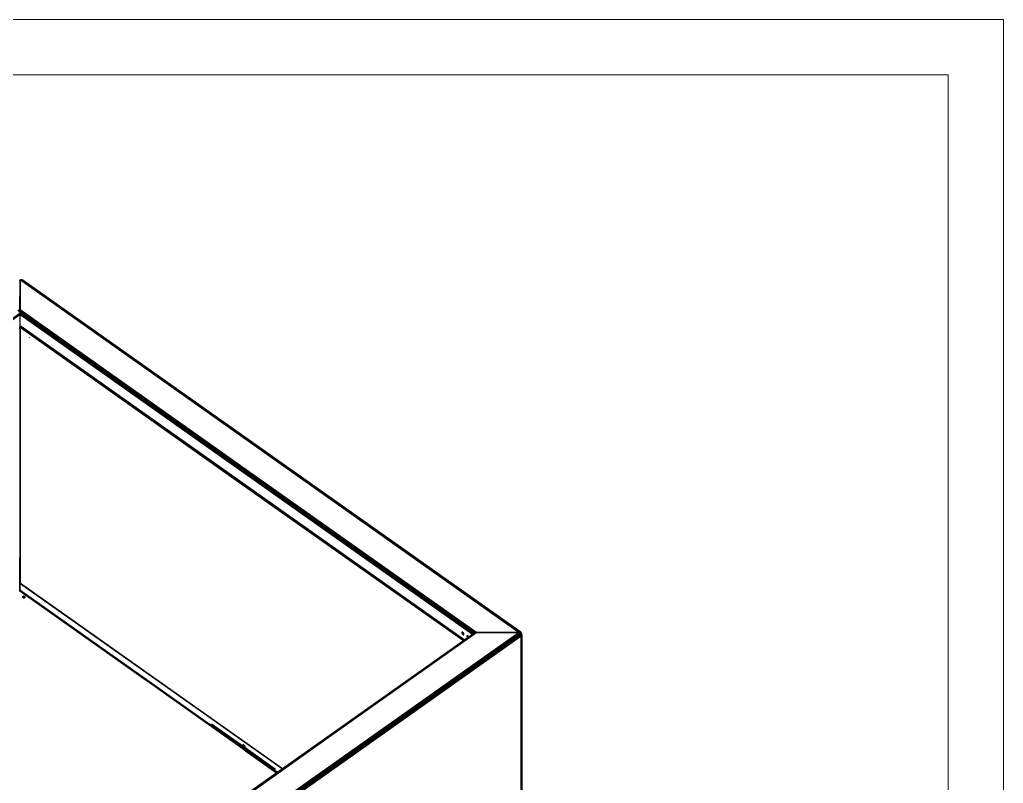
# Model space of a CAD drawing. Header units: inches. Extents: x 12 to 4610, y 7 to 3258.
# Drawn here: x 3228 to 4610, y 2185 to 3258 of the extents above; entities that cross this region are included whole.
import ezdxf

# ---------------------------------------------------------------- set-up
doc = ezdxf.new("R2010")
doc.units = ezdxf.units.IN
doc.header["$MEASUREMENT"] = 0
doc.layers.add('tabelka', color=155, linetype='Continuous')

msp = doc.modelspace()

# ---------------------------------------------------------------- linework, layer by layer
for p, q in [((3227.4, 2892.4), (3227.8, 2891.9)), ((3227.8, 2891.9), (3228, 2891.4)), ((3228, 2891.4), (3228, 2869.3)), ((3228.3, 2891.9), (3228.2, 2891.4)), ((3228.2, 2891.4), (3228.2, 2868.8)), ((3228.7, 2892.4), (3228.3, 2891.9)), ((3229, 2892.5), (3228.7, 2892.4)), ((3228.7, 2892.4), (3579.1, 2644.6)), ((3229.4, 2892.6), (3229, 2892.5)), ((3229, 2892.5), (3579.1, 2644.6)), ((3229.8, 2892.7), (3229.4, 2892.6)), ((3930, 2397.2), (3229.4, 2892.6)), ((3229.4, 2892.6), (3579.1, 2644.6)), ((3930.6, 2397.4), (3229.8, 2892.7)), ((3229.8, 2892.7), (3930, 2397.2)), ((3230.2, 2892.6), (3229.8, 2892.7)), ((3930.6, 2397.4), (3230.2, 2892.6)), ((3230.9, 2892.4), (3230.2, 2892.6)), ((3931.1, 2397.5), (3230.9, 2892.4)), ((3230.9, 2892.4), (3930.6, 2397.4)), ((3231.7, 2892.2), (3230.9, 2892.4)), ((3931.5, 2397.4), (3231.7, 2892.2)), ((3231.7, 2892.2), (3931.1, 2397.5)), ((3232.3, 2891.8), (3231.7, 2892.2)), ((3931.9, 2397.3), (3232.3, 2891.8)), ((3232.3, 2891.8), (3931.5, 2397.4)), ((3233, 2891.4), (3232.3, 2891.8)), ((3233, 2891.4), (3931.9, 2397.3)), ((3228.1, 2868.9), (3228, 2869.3)), ((3228, 2867.2), (3228, 2869.3)), ((3228, 2867.2), (3228.1, 2867.1)), ((3228, 2850.9), (3228, 2867.2)), ((3228.2, 2868.8), (3228.1, 2868.9)), ((3228.1, 2868.9), (3228.1, 2867.1)), ((3228.1, 2867.1), (3228.2, 2867.1)), ((3228.1, 2867.1), (3228.1, 2850.7)), ((3228.2, 2868.8), (3228.2, 2867.1)), ((3228.2, 2867.1), (3228.2, 2850.8)), ((3228, 2850.9), (3225.1, 2848.8)), ((3226.2, 2848.5), (3865.5, 2395.5)), ((3866.2, 2396), (3226.2, 2848.5)), ((3867.1, 2396.3), (3226.2, 2848.5)), ((3227.1, 2849.8), (3228, 2850.6)), ((3227.1, 2849.8), (3867.1, 2396.3)), ((3868, 2396.6), (3227.1, 2849.8)), ((3227.1, 2849.8), (3549.1, 2623.8)), ((3869.1, 2396.7), (3227.1, 2849.8)), ((3228, 2850.6), (3228, 2850.9)), ((3228, 2850.6), (3228.1, 2850.7)), ((3228.1, 2850.7), (3228.2, 2850.8)), ((3228.2, 2850.8), (3549.1, 2623.8)), ((2590.7, 2396), (3227.8, 2845.2)), ((3227.8, 2845.2), (2591.5, 2395)), ((3227.8, 2845.2), (2945.2, 2644)), ((2945.2, 2644), (3228, 2843.9)), ((3509.4, 2645.1), (3227.5, 2845.8)), ((3227.5, 2845.8), (3242.5, 2835.1)), ((3227.5, 2845.8), (3227.8, 2845.2)), ((3242.6, 2835.2), (3227.5, 2845.8)), ((3227.8, 2845.2), (3227.9, 2844.1)), ((3227.9, 2844.1), (3509.4, 2645.1)), ((3227.9, 2844.1), (3228, 2843.9)), ((3228, 2843.9), (3228, 2833.3)), ((3242.5, 2835.1), (3242.6, 2835.2)), ((3242.5, 2835.1), (3242.6, 2835.1)), ((3242.7, 2835.1), (3242.6, 2835.2)), ((3242.6, 2835.1), (3242.7, 2835.1)), ((3242.6, 2835.1), (3243.1, 2834.8)), ((3243.1, 2834.8), (3242.7, 2835.1)), ((3243.1, 2834.8), (3243.1, 2834.8)), ((3243.2, 2834.7), (3243.1, 2834.8)), ((3243.1, 2834.8), (3243.1, 2834.7)), ((3243.1, 2834.7), (3243.2, 2834.7)), ((3243.1, 2834.7), (3864.3, 2394.8)), ((3864.8, 2395.1), (3243.1, 2834.7)), ((3865.5, 2395.5), (3243.2, 2834.7)), ((3227.2, 2826.5), (3227.8, 2826.6)), ((3227.5, 2826), (3227.8, 2826.1)), ((3227.8, 2826.6), (3228.3, 2826.5)), ((3227.8, 2826.1), (3228.1, 2826)), ((3227.8, 2824.7), (3227.8, 2826.1)), ((3227.8, 2824.7), (3228, 2824.8)), ((3227.8, 2824.6), (3228, 2824.7)), ((3227.8, 2824.7), (3227.8, 2824.6)), ((3227.8, 2824.6), (3227.8, 2823.9)), ((3228, 2824.1), (3227.8, 2823.9)), ((3227.8, 2823.9), (3228, 2824)), ((3227.8, 2823.9), (3227.8, 2823.9)), ((3227.8, 2823.9), (3227.8, 2502.2)), ((3228, 2833.3), (3228.1, 2833.4)), ((3228, 2824.8), (3228.1, 2824.9)), ((3228, 2824.7), (3228.1, 2824.8)), ((3228, 2824.8), (3228, 2824.7)), ((3228, 2824.7), (3228, 2824.1)), ((3228.1, 2824.1), (3228, 2824.1)), ((3228, 2824), (3228.1, 2824.1)), ((3228, 2824.1), (3228, 2824)), ((3228, 2824), (3228, 2501)), ((3228.3, 2832.5), (3228.1, 2832.7)), ((3228.1, 2826), (3228.3, 2825.9)), ((3228.1, 2824.9), (3228.1, 2826)), ((3228.1, 2824.9), (3228.2, 2825)), ((3228.1, 2824.9), (3228.1, 2824.8)), ((3228.1, 2824.9), (3228.1, 2824.9)), ((3228.1, 2824.8), (3228.1, 2824.9)), ((3228.1, 2824.8), (3228.1, 2824.1)), ((3228.1, 2824.8), (3228.1, 2824.8)), ((3228.1, 2824.8), (3228.2, 2824.8)), ((3228.1, 2824.1), (3228.1, 2824.8)), ((3228.2, 2824.2), (3228.1, 2824.1)), ((3228.1, 2824.1), (3228.2, 2824.2)), ((3228.1, 2824.1), (3228.1, 2824.1)), ((3228.1, 2824.1), (3228.1, 2824.1)), ((3228.1, 2824.1), (3228.1, 2824.1)), ((3228.1, 2824.1), (3228.1, 2492.9)), ((3228.1, 2492.9), (3228.1, 2824.1)), ((3228.1, 2824.1), (3228.1, 2824.1)), ((3228.2, 2825), (3228.3, 2825.1)), ((3228.2, 2824.8), (3228.2, 2825)), ((3228.2, 2824.8), (3228.3, 2824.9)), ((3228.2, 2824.2), (3228.2, 2824.8)), ((3228.3, 2824.3), (3228.2, 2824.2)), ((3228.2, 2824.2), (3228.3, 2824.3)), ((3228.2, 2502.5), (3228.2, 2824.2)), ((3228.2, 2824.2), (3228.2, 2824.2)), ((3228.3, 2826.5), (3228.3, 2832.5)), ((3228.3, 2826.5), (3228.4, 2826.5)), ((3228.3, 2825.9), (3228.4, 2825.9)), ((3228.3, 2825.1), (3228.3, 2825.9)), ((3228.3, 2824.9), (3228.3, 2825.1)), ((3228.3, 2824.7), (3228.3, 2824.9)), ((3228.3, 2824.7), (3228.4, 2824.7)), ((3228.4, 2824.6), (3228.3, 2824.7)), ((3228.3, 2824.3), (3228.3, 2824.7)), ((3228.3, 2503.3), (3228.3, 2824.3)), ((3228.3, 2824.3), (3228.3, 2824.3)), ((3228.4, 2824.3), (3228.3, 2824.3)), ((3228.3, 2824.3), (3228.4, 2824.3)), ((3228.4, 2824.3), (3228.3, 2503.3)), ((3228.4, 2826.5), (3228.6, 2826.5)), ((3228.6, 2826.5), (3228.4, 2826.2)), ((3228.4, 2826.2), (3228.4, 2825.9)), ((3228.4, 2826.2), (3851.4, 2385.7)), ((3228.4, 2826.2), (3543.2, 2603.2)), ((3228.4, 2826.2), (3508.3, 2628)), ((3228.4, 2825.9), (3508.3, 2628)), ((3228.4, 2825.9), (3228.4, 2824.7)), ((3228.4, 2824.6), (3228.4, 2824.7)), ((3228.4, 2824.3), (3228.4, 2824.6)), ((3228.4, 2503.5), (3228.4, 2824.3)), ((3228.4, 2824.3), (3228.4, 2824.3)), ((3228.8, 2826.8), (3228.6, 2826.5)), ((3228.6, 2826.5), (3851.7, 2385.9)), ((3228.6, 2826.5), (3228.6, 2826.5)), ((3229.1, 2827), (3228.8, 2826.8)), ((3852.1, 2386.1), (3228.8, 2826.8)), ((3229.3, 2827.1), (3229.1, 2827)), ((3229.1, 2827), (3852.3, 2386.3)), ((3229.5, 2827), (3229.3, 2827.1)), ((3852.5, 2386.4), (3229.5, 2827)), ((3232.9, 2820.7), (3232.8, 2820.8)), ((3233, 2820.6), (3233, 2820.6)), ((3241.2, 2811.2), (3241.1, 2811.3)), ((3509.4, 2645.1), (3863.8, 2394.5)), ((3864.3, 2394.8), (3509.4, 2645.1)), ((3579.1, 2644.6), (3929.5, 2396.9)), ((3508.3, 2628), (3543.2, 2603.2)), ((3549.1, 2623.8), (3870.1, 2396.9)), ((3549.1, 2623.8), (3869.1, 2396.7)), ((3543.2, 2603.2), (3851.4, 2385.7)), ((3543.2, 2603.2), (3578.2, 2578.5)), ((3851.4, 2385.7), (3578.2, 2578.5)), ((3578.2, 2578.5), (3613.2, 2553.8)), ((3613.2, 2553.8), (3851.4, 2385.7)), ((3613.2, 2553.8), (3851.2, 2385.5)), ((3228.2, 2502.5), (3228.3, 2503.3)), ((3228.3, 2502.5), (3228.2, 2502.5)), ((3228.3, 2502.5), (3228.2, 2502.4)), ((3228.2, 2502.5), (3228.2, 2502.4)), ((3228.2, 2502.4), (3228.2, 2501)), ((3228.3, 2503.3), (3228.4, 2503.5)), ((3228.3, 2502.5), (3228.3, 2503.3)), ((3228.4, 2502.5), (3228.3, 2502.5)), ((3228.3, 2501.1), (3228.3, 2502.5)), ((3227.8, 2502.2), (3228, 2501)), ((3227.8, 2501), (3227.8, 2502.2)), ((3228, 2501), (3227.8, 2501)), ((3227.8, 2493.1), (3227.8, 2501)), ((3228, 2493), (3227.8, 2493.1)), ((3227.8, 2491.9), (3227.8, 2493.1)), ((3227.8, 2491.9), (3228, 2492)), ((3227.8, 2491.5), (3227.8, 2491.9)), ((3228, 2491.6), (3227.8, 2491.5)), ((3227.8, 2489.5), (3227.8, 2491.5)), ((3227.8, 2489.5), (3228, 2489.6)), ((3227.8, 2480.6), (3227.8, 2489.5)), ((3228, 2501), (3228, 2493)), ((3228, 2493), (3228, 2492)), ((3228.1, 2492.9), (3228, 2493)), ((3228, 2492), (3228.1, 2492.1)), ((3228, 2492), (3228, 2491.6)), ((3228.1, 2491.7), (3228, 2491.6)), ((3228, 2489.6), (3228.1, 2489.7)), ((3228, 2489.6), (3228, 2481.8)), ((3228.1, 2492.9), (3228.1, 2492.9)), ((3228.2, 2492.9), (3228.1, 2492.9)), ((3228.1, 2492.1), (3228.1, 2492.9)), ((3228.1, 2492.1), (3228.1, 2491.7)), ((3228.1, 2492.1), (3228.1, 2492.1)), ((3228.1, 2492.1), (3228.2, 2492.1)), ((3228.1, 2491.6), (3228.1, 2491.7)), ((3228.2, 2491.6), (3228.1, 2491.6)), ((3228.1, 2489.7), (3228.1, 2491.6)), ((3228.1, 2489.7), (3228.1, 2481.5)), ((3228.1, 2489.7), (3228.1, 2489.7)), ((3228.1, 2489.7), (3228.2, 2489.7)), ((3228.3, 2501.1), (3228.2, 2501)), ((3228.2, 2501), (3228.2, 2495.5)), ((3228.2, 2495.5), (3228.2, 2494.1)), ((3228.3, 2495.5), (3228.2, 2495.5)), ((3228.2, 2494.1), (3228.3, 2494.1)), ((3228.2, 2494.1), (3228.2, 2492.9)), ((3228.2, 2492.9), (3228.2, 2492.1)), ((3228.3, 2492.8), (3228.2, 2492.9)), ((3228.2, 2492.1), (3228.3, 2492.2)), ((3228.2, 2492.1), (3228.2, 2491.6)), ((3228.3, 2491.5), (3228.2, 2491.6)), ((3228.2, 2489.7), (3228.3, 2489.8)), ((3228.3, 2489.7), (3228.2, 2489.6)), ((3228.2, 2489.7), (3228.2, 2489.6)), ((3228.2, 2489.6), (3228.2, 2489.6)), ((3228.2, 2489.6), (3228.2, 2489.6)), ((3228.2, 2489.6), (3228.2, 2483.9)), ((3228.2, 2489.6), (3228.3, 2489.5)), ((3228.2, 2489.6), (3228.2, 2489.6)), ((3228.2, 2489.6), (3228.2, 2481.4)), ((3228.4, 2501.1), (3228.3, 2501.1)), ((3228.3, 2495.5), (3228.3, 2501.1)), ((3228.4, 2495.5), (3228.3, 2495.5)), ((3228.3, 2494.1), (3228.3, 2495.5)), ((3228.3, 2494.1), (3228.4, 2494.1)), ((3228.3, 2492.8), (3228.3, 2494.1)), ((3228.3, 2492.2), (3228.3, 2492.8)), ((3228.4, 2492.7), (3228.3, 2492.8)), ((3228.3, 2492.2), (3228.4, 2492.3)), ((3228.3, 2491.5), (3228.3, 2492.2)), ((3228.4, 2491.5), (3228.3, 2491.5)), ((3228.3, 2491.5), (3228.3, 2489.8)), ((3228.3, 2489.8), (3228.4, 2489.9)), ((3228.3, 2489.7), (3228.3, 2489.8)), ((3228.4, 2489.8), (3228.3, 2489.7)), ((3228.3, 2489.5), (3228.3, 2489.7)), ((3228.3, 2489.5), (3228.4, 2489.5)), ((3228.3, 2483.9), (3228.3, 2489.5)), ((3228.1, 2480.8), (3227.8, 2480.6)), ((3227.8, 2480.2), (3227.8, 2480.6)), ((3228.1, 2480.4), (3227.8, 2480.2)), ((3227.8, 2479.8), (3227.8, 2480.2)), ((3227.9, 2479.8), (3227.8, 2479.8)), ((3227.9, 2479.8), (3227.8, 2479.7)), ((3227.8, 2479.6), (3227.9, 2479.8)), ((3227.9, 2479.8), (3227.8, 2479.8)), ((3227.8, 2479.8), (3227.9, 2479.8)), ((3227.8, 2479.8), (3227.8, 2479.8)), ((3227.8, 2479.7), (3227.8, 2479.8)), ((3227.8, 2479.6), (3227.8, 2479.7)), ((3228.1, 2479.6), (3227.8, 2479.5)), ((3227.8, 2479.5), (3227.8, 2479.6)), ((3228.1, 2479.4), (3227.8, 2479.5)), ((3227.8, 2478.6), (3227.8, 2479.5)), ((3228.1, 2478.7), (3227.8, 2478.6)), ((3227.8, 2478.4), (3227.8, 2478.6)), ((3227.8, 2478.4), (3228, 2478.3)), ((3227.8, 2478.2), (3227.8, 2478.4)), ((3227.8, 2478.2), (3228, 2478.3)), ((3227.8, 2477.8), (3227.8, 2478.2)), ((3228.1, 2478.1), (3227.8, 2477.8)), ((3227.8, 2477.5), (3227.8, 2477.8)), ((3227.8, 2477.5), (3228.1, 2477.7)), ((3227.8, 2477), (3227.8, 2477.5)), ((3228.1, 2477.2), (3227.8, 2477)), ((3227.8, 2476.6), (3227.8, 2477)), ((3227.9, 2476.6), (3227.8, 2476.6)), ((3227.8, 2476.1), (3227.8, 2476.6)), ((3227.8, 2476.1), (3228.1, 2476.3)), ((3227.8, 2475.6), (3227.8, 2476.1)), ((3227.8, 2475.6), (3228.1, 2475.8)), ((3227.8, 2475.2), (3227.8, 2475.6)), ((3227.8, 2475.1), (3228.1, 2475.4)), ((3227.8, 2475.2), (3228.1, 2475.4)), ((3227.8, 2475.1), (3227.8, 2475.2)), ((3227.8, 2474.7), (3227.8, 2475.1)), ((3228.1, 2474.9), (3227.8, 2474.7)), ((3227.8, 2457.1), (3227.8, 2474.7)), ((3227.9, 2479.8), (3228.1, 2480.4)), ((3228.1, 2480), (3227.9, 2479.8)), ((3227.9, 2479.8), (3228.1, 2480)), ((3227.9, 2479.8), (3227.9, 2479.8)), ((3227.9, 2479.8), (3227.9, 2479.8)), ((3227.9, 2479.8), (3227.9, 2479.8)), ((3227.9, 2479.8), (3227.9, 2479.8)), ((3228.1, 2479.7), (3227.9, 2479.8)), ((3228.1, 2476.8), (3227.9, 2476.6)), ((3227.9, 2476.6), (3228.1, 2476.6)), ((3228, 2481.8), (3228.1, 2481.5)), ((3228, 2478.3), (3228.1, 2478.4)), ((3228, 2478.3), (3228.1, 2478.2)), ((3228.1, 2480.8), (3228.1, 2481.5)), ((3228.1, 2481.5), (3228.2, 2481.4)), ((3228.1, 2480.4), (3228.1, 2480.8)), ((3228.1, 2480.8), (3228.1, 2480.8)), ((3228.2, 2480.8), (3228.1, 2480.8)), ((3228.1, 2480.3), (3228.1, 2480.4)), ((3228.2, 2480.3), (3228.1, 2480.3)), ((3228.1, 2480), (3228.1, 2480.3)), ((3228.1, 2480), (3228.1, 2480)), ((3228.2, 2480), (3228.1, 2480)), ((3228.1, 2479.7), (3228.1, 2480)), ((3228.2, 2479.7), (3228.1, 2479.7)), ((3228.1, 2479.6), (3228.1, 2479.7)), ((3228.2, 2479.6), (3228.1, 2479.6)), ((3228.1, 2479.4), (3228.1, 2479.6)), ((3228.2, 2479.3), (3228.1, 2479.4)), ((3228.1, 2478.7), (3228.1, 2479.4)), ((3228.2, 2478.7), (3228.1, 2478.7)), ((3228.1, 2478.4), (3228.1, 2478.7)), ((3228.1, 2478.4), (3228.2, 2478.4)), ((3228.1, 2478.2), (3228.1, 2478.4)), ((3228.1, 2478.2), (3228.2, 2478.1)), ((3228.1, 2478.1), (3228.1, 2478.2)), ((3228.2, 2478.1), (3228.1, 2478.1)), ((3228.1, 2477.7), (3228.1, 2478.1)), ((3228.1, 2477.7), (3228.3, 2477.8)), ((3228.1, 2477.2), (3228.1, 2477.7)), ((3228.4, 2477.4), (3228.1, 2477.2)), ((3228.1, 2476.8), (3228.1, 2477.2)), ((3228.4, 2477), (3228.1, 2476.8)), ((3228.1, 2476.6), (3228.1, 2476.8)), ((3228.1, 2476.6), (3228.4, 2476.5)), ((3228.1, 2476.3), (3228.1, 2476.6)), ((3228.4, 2476.5), (3228.1, 2475.9)), ((3228.1, 2476.3), (3228.4, 2476.5)), ((3228.1, 2475.9), (3228.1, 2476.3)), ((3228.1, 2475.9), (3228.1, 2475.8)), ((3228.1, 2475.8), (3228.2, 2475.9)), ((3228.1, 2475.8), (3228.1, 2475.9)), ((3228.1, 2475.8), (3228.1, 2475.8)), ((3228.1, 2475.4), (3228.1, 2475.8)), ((3228.2, 2475.4), (3228.1, 2475.2)), ((3228.1, 2475.4), (3228.2, 2475.4)), ((3228.1, 2475.2), (3228.1, 2475.4)), ((3228.1, 2475.1), (3228.2, 2475.3)), ((3228.1, 2475.2), (3228.1, 2475.1)), ((3228.1, 2475), (3228.1, 2475.1)), ((3228.1, 2475.1), (3228.1, 2475.1)), ((3228.1, 2475), (3228.1, 2474.9)), ((3228.3, 2474.8), (3228.1, 2474.9)), ((3228.1, 2465.8), (3228.1, 2474.9)), ((3228.1, 2474.9), (3228.1, 2474.9)), ((3228.2, 2483.9), (3228.3, 2483.9)), ((3228.2, 2483.9), (3228.2, 2481.4)), ((3228.2, 2481.4), (3228.2, 2481.4)), ((3228.2, 2481.4), (3228.3, 2481.2)), ((3228.2, 2481.4), (3228.2, 2480.8)), ((3228.2, 2481.4), (3228.2, 2480.8)), ((3228.4, 2481), (3228.2, 2480.8)), ((3228.2, 2480.8), (3228.2, 2480.3)), ((3228.2, 2480.8), (3228.2, 2480.8)), ((3228.2, 2480.8), (3228.2, 2480.3)), ((3228.4, 2480.2), (3228.2, 2480.3)), ((3228.2, 2480.3), (3228.2, 2480.3)), ((3228.2, 2480.3), (3228.2, 2480)), ((3228.2, 2480.3), (3228.2, 2480)), ((3228.4, 2480.2), (3228.2, 2480)), ((3228.2, 2480), (3228.2, 2479.7)), ((3228.2, 2480), (3228.2, 2479.7)), ((3228.2, 2480), (3228.2, 2480)), ((3228.3, 2479.7), (3228.2, 2479.7)), ((3228.2, 2479.7), (3228.2, 2479.6)), ((3228.2, 2479.7), (3228.2, 2479.6)), ((3228.2, 2479.7), (3228.2, 2479.7)), ((3228.2, 2479.6), (3228.2, 2479.3)), ((3228.4, 2479.2), (3228.2, 2479.3)), ((3228.2, 2479.3), (3228.2, 2478.7)), ((3228.4, 2478.7), (3228.2, 2478.7)), ((3228.2, 2478.7), (3228.2, 2478.4)), ((3228.2, 2478.4), (3228.4, 2478.6)), ((3228.2, 2478.3), (3228.4, 2478.5)), ((3228.2, 2478.4), (3228.2, 2478.3)), ((3228.3, 2478.2), (3228.2, 2478.3)), ((3228.2, 2478.1), (3228.2, 2478.3)), ((3228.3, 2478.2), (3228.2, 2478.1)), ((3228.2, 2478), (3228.2, 2478.1)), ((3228.2, 2478.1), (3228.2, 2478.1)), ((3228.2, 2478.1), (3228.2, 2478)), ((3228.3, 2477.9), (3228.2, 2478)), ((3228.2, 2478), (3228.3, 2478)), ((3228.4, 2476.5), (3228.2, 2475.9)), ((3228.2, 2475.9), (3228.2, 2475.4)), ((3228.2, 2475.3), (3228.3, 2475.7)), ((3228.3, 2474.8), (3228.2, 2475.3)), ((3228.2, 2475.3), (3228.3, 2475.2)), ((3228.3, 2483.9), (3228.4, 2483.9)), ((3228.3, 2481.2), (3228.3, 2483.9)), ((3228.4, 2481.2), (3228.3, 2481.2)), ((3228.3, 2481.2), (3228.3, 2478)), ((3228.4, 2479.7), (3228.3, 2479.7)), ((3228.4, 2479.7), (3228.3, 2479.7)), ((3228.4, 2478.2), (3228.3, 2478.2)), ((3228.4, 2478.2), (3228.3, 2478.2)), ((3228.4, 2478), (3228.3, 2478)), ((3228.3, 2478), (3228.3, 2477.9)), ((3228.3, 2478), (3228.4, 2477.9)), ((3228.3, 2477.9), (3228.4, 2477.9)), ((3228.3, 2477.9), (3228.4, 2477.9)), ((3228.3, 2477.8), (3228.3, 2477.9)), ((3228.3, 2477.8), (3228.4, 2477.9)), ((3228.4, 2477.5), (3228.3, 2477.8)), ((3228.3, 2475.7), (3228.4, 2476.1)), ((3228.3, 2475.7), (3228.4, 2475.5)), ((3228.3, 2475.7), (3228.4, 2475.6)), ((3228.3, 2475.7), (3228.3, 2475.2)), ((3228.4, 2475.5), (3228.3, 2475.2)), ((3228.3, 2475.2), (3228.4, 2475.2)), ((3228.4, 2474.7), (3228.3, 2474.8)), ((3228.4, 2477.9), (3228.4, 2477.9)), ((3228.4, 2477.9), (3228.4, 2477.5)), ((3228.4, 2477.9), (3228.4, 2477.9)), ((3228.4, 2477.5), (3228.4, 2477.4)), ((3228.4, 2477.4), (3228.4, 2477)), ((3228.4, 2477), (3228.4, 2476.5)), ((3228.4, 2476.5), (3228.4, 2476.5)), ((3228.4, 2476.5), (3228.4, 2476.1)), ((3228.4, 2476.1), (3228.4, 2475.6)), ((3228.4, 2475.6), (3228.4, 2475.5)), ((3228.4, 2475.2), (3228.4, 2474.7)), ((3228.4, 2474.7), (3228.4, 2466)), ((3228.1, 2465.8), (3227.9, 2465.7)), ((3596.3, 2205.3), (3227.9, 2465.7)), ((3227.9, 2465.7), (3227.9, 2457.1)), ((3228.4, 2466), (3228.1, 2465.8)), ((3228.5, 2466.1), (3228.4, 2466)), ((3228.5, 2466.1), (3596.9, 2205.7)), ((3227.4, 2455.3), (3227.6, 2455.5)), ((3407.1, 2328.2), (3227.4, 2455.3)), ((3227.8, 2456.6), (3227.5, 2456.5)), ((3227.5, 2455.6), (3227.6, 2455.5)), ((3227.6, 2455.5), (3227.8, 2455.7)), ((3452, 2296.5), (3227.6, 2455.5)), ((3227.6, 2455.5), (3407.1, 2328.2)), ((3496.9, 2264.7), (3227.6, 2455.5)), ((3541.8, 2232.9), (3227.6, 2455.5)), ((3588.9, 2200), (3227.6, 2455.5)), ((3589.1, 2200.1), (3227.6, 2455.5)), ((3227.6, 2455.5), (3227.6, 2455.5)), ((3227.7, 2455), (3227.6, 2455)), ((3227.9, 2457.1), (3227.8, 2457.1)), ((3227.8, 2457.1), (3227.8, 2456.6)), ((3227.9, 2456.5), (3227.8, 2456.6)), ((3227.8, 2455.7), (3227.9, 2456)), ((3227.8, 2455.7), (3589.3, 2200.3)), ((3227.8, 2455.7), (3589.2, 2200.2)), ((3227.9, 2457.1), (3227.9, 2456.5)), ((3227.9, 2456.5), (3227.9, 2456.3)), ((3227.9, 2456), (3227.9, 2456.3)), ((3416.6, 2322.9), (3227.9, 2456.3)), ((3589.4, 2200.4), (3227.9, 2456)), ((3227.9, 2456), (3416.6, 2322.9)), ((3227.9, 2456), (3542.4, 2233.9)), ((3479.5, 2278.4), (3227.9, 2456)), ((3231.8, 2447.1), (3231.7, 2446.7)), ((3232.1, 2447.4), (3231.8, 2447.1)), ((3231.8, 2446.5), (3231.8, 2447.1)), ((3232.6, 2447.6), (3232.1, 2447.4)), ((3232.1, 2446.9), (3232.1, 2447.4)), ((3232.6, 2447.1), (3232.1, 2446.9)), ((3233.1, 2447.8), (3232.6, 2447.6)), ((3232.6, 2447.6), (3232.6, 2447.1)), ((3233.1, 2447.2), (3232.6, 2447.1)), ((3232.6, 2447.1), (3232.6, 2446.5)), ((3233.1, 2447.2), (3233.1, 2447.8)), ((3233.7, 2447.8), (3233.1, 2447.8)), ((3233.1, 2446.6), (3233.1, 2447.2)), ((3233.7, 2447.2), (3233.1, 2447.2)), ((3233.7, 2447.2), (3233.7, 2447.8)), ((3234.2, 2447.6), (3233.7, 2447.8)), ((3233.7, 2446.6), (3233.7, 2447.2)), ((3234.2, 2447.1), (3233.7, 2447.2)), ((3234.6, 2447.4), (3234.2, 2447.6)), ((3234.2, 2447.1), (3234.2, 2447.6)), ((3234.6, 2446.9), (3234.2, 2447.1)), ((3234.2, 2446.5), (3234.2, 2447.1)), ((3234.6, 2446.9), (3234.6, 2447.4)), ((3234.6, 2447.4), (3234.9, 2447.1)), ((3234.9, 2447.1), (3235.1, 2446.7)), ((3234.9, 2447.1), (3234.9, 2446.5)), ((3231.7, 2446.7), (3231.7, 2446.3)), ((3231.8, 2446.5), (3231.7, 2446.3)), ((3231.7, 2446.3), (3231.7, 2446.3)), ((3231.7, 2446.3), (3231.8, 2446)), ((3232.1, 2446.9), (3231.8, 2446.5)), ((3231.8, 2446), (3231.8, 2446.5)), ((3231.8, 2446), (3232.1, 2446.3)), ((3231.8, 2446), (3232.1, 2445.7)), ((3232.1, 2446.3), (3232.1, 2446.9)), ((3232.1, 2446.3), (3232.6, 2446.5)), ((3232.6, 2445.4), (3232.1, 2445.7)), ((3232.6, 2446.5), (3233.1, 2446.6)), ((3233.1, 2445.3), (3232.6, 2445.4)), ((3233.1, 2446.6), (3233.7, 2446.6)), ((3233.7, 2445.3), (3233.1, 2445.3)), ((3233.7, 2446.6), (3234.2, 2446.5)), ((3234.2, 2445.4), (3233.7, 2445.3)), ((3234.2, 2446.5), (3234.6, 2446.3)), ((3234.6, 2445.7), (3234.2, 2445.4)), ((3234.6, 2446.3), (3234.6, 2446.9)), ((3234.6, 2446.9), (3234.9, 2446.5)), ((3234.9, 2446), (3234.6, 2446.3)), ((3234.9, 2446), (3234.6, 2445.7)), ((3234.9, 2446.5), (3235.1, 2446.3)), ((3234.9, 2446.5), (3234.9, 2446)), ((3235.1, 2446.3), (3234.9, 2446)), ((3235.1, 2446.7), (3235.1, 2446.3)), ((3235.1, 2446.3), (3235.1, 2446.3)), ((3868.7, 2396.7), (3227.1, 1943.5)), ((3227.1, 1943.5), (3867.4, 2396.4)), ((3867.4, 2396.4), (3227.8, 1944.7)), ((3227.8, 1944.7), (3866.1, 2395.9)), ((3930, 2396.4), (3229.4, 1900.9)), ((3229.8, 1900.8), (3930, 2396.4)), ((3930.6, 2395.8), (3229.8, 1900.8)), ((3230.1, 1900.7), (3930.6, 2395.8)), ((3930.6, 2395.8), (3230.9, 1900.5)), ((3230.9, 1900.5), (3931.1, 2395.2)), ((3231.7, 1900.3), (3931.1, 2395.2)), ((3931.5, 2394.6), (3231.7, 1900.3)), ((3232.3, 1900), (3931.5, 2394.6)), ((3931.9, 2393.9), (3232.3, 1900)), ((3233, 1899.8), (3931.9, 2393.9)), ((3233.6, 1899.5), (3931.9, 2393.9)), ((3932.1, 2393.2), (3233.6, 1899.5)), ((3234.1, 1899.3), (3932.1, 2393.2)), ((3932.3, 2392.6), (3234.1, 1899.3)), ((3234.6, 1899.1), (3932.3, 2392.6)), ((3870.1, 2396.8), (3549.1, 2169.8)), ((3549.1, 2169.8), (3868.7, 2396.7)), ((3929.5, 2396.8), (3579.1, 2149)), ((3583.7, 2145.5), (3932.3, 2392.6)), ((3583.7, 2145.5), (3932.4, 2392)), ((3849.3, 2397.3), (3848.9, 2396.9)), ((3848.9, 2396.9), (3849.6, 2397.3)), ((3848.9, 2396.1), (3850.3, 2397.1)), ((3848.9, 2396.9), (3848.9, 2396.1)), ((3848.9, 2396.1), (3849.3, 2395.3)), ((3849.6, 2397.3), (3849.3, 2397.3)), ((3849.3, 2395.3), (3850.7, 2396.3)), ((3849.3, 2395.3), (3849.8, 2394.5)), ((3849.8, 2397.3), (3849.6, 2397.3)), ((3850.3, 2397.1), (3849.8, 2397.3)), ((3849.8, 2394.5), (3851.2, 2395.5)), ((3849.8, 2394.5), (3850.5, 2393.8)), ((3850.4, 2397), (3850.3, 2397.1)), ((3850.7, 2396.3), (3850.4, 2397)), ((3850.5, 2397), (3850.4, 2397)), ((3851.2, 2396.3), (3850.5, 2397)), ((3851.9, 2394.8), (3850.5, 2393.8)), ((3850.5, 2393.8), (3851.2, 2393.5)), ((3851.2, 2395.5), (3850.7, 2396.3)), ((3851.7, 2395.5), (3851.2, 2396.3)), ((3851.9, 2394.8), (3851.2, 2395.5)), ((3852, 2394.1), (3851.2, 2393.5)), ((3851.2, 2393.5), (3851.7, 2393.5)), ((3852, 2394.8), (3851.7, 2395.5)), ((3851.7, 2393.5), (3852, 2394)), ((3852, 2394.8), (3851.9, 2394.8)), ((3852, 2394.7), (3852, 2394.8)), ((3852, 2394.1), (3852, 2394.7)), ((3852, 2394), (3852, 2394.1)), ((3856.3, 2392.3), (3856, 2391.9)), ((3856, 2391.9), (3856.7, 2392.3)), ((3856, 2391.1), (3857.4, 2392.1)), ((3856, 2391.9), (3856, 2391.1)), ((3856.7, 2392.3), (3856.3, 2392.3)), ((3856.9, 2392.3), (3856.7, 2392.3)), ((3857.4, 2392.1), (3856.9, 2392.3)), ((3857.5, 2392), (3857.4, 2392.1)), ((3857.7, 2391.3), (3857.5, 2392)), ((3857.6, 2392), (3857.5, 2392)), ((3858.3, 2391.3), (3857.6, 2392)), ((3858.6, 2390.8), (3863.8, 2394.5)), ((3863.8, 2394.5), (3864.3, 2394.8)), ((3864.3, 2394.8), (3864.8, 2395.1)), ((3864.8, 2395.1), (3865, 2395.2)), ((3865.5, 2395.5), (3865, 2395.2)), ((3866.1, 2395.9), (3865.5, 2395.5)), ((3866.2, 2396), (3866.1, 2395.9)), ((3867.1, 2396.3), (3866.2, 2396)), ((3867.4, 2396.4), (3867.1, 2396.3)), ((3868, 2396.6), (3867.4, 2396.4)), ((3868.7, 2396.7), (3868, 2396.6)), ((3868.7, 2396.7), (3869.1, 2396.7)), ((3869.6, 2396.8), (3869.1, 2396.7)), ((3869.1, 2396.7), (3869.1, 2396.7)), ((3869.1, 2396.7), (3869.2, 2396.7)), ((3869.6, 2396.8), (3869.2, 2396.7)), ((3870.1, 2396.9), (3869.6, 2396.8)), ((3869.6, 2396.8), (3869.6, 2396.8)), ((3870, 2396.8), (3869.6, 2396.8)), ((3870, 2396.8), (3870.1, 2396.9)), ((3870.1, 2396.8), (3870, 2396.8)), ((3870.1, 2396.9), (3870.1, 2396.8)), ((3870.1, 2396.9), (3871.4, 2396.9)), ((3871.3, 2396.8), (3870.1, 2396.8)), ((3871.4, 2396.9), (3871.3, 2396.8)), ((3872.9, 2396.8), (3871.3, 2396.8)), ((3871.4, 2396.9), (3872.9, 2396.9)), ((3872.9, 2396.8), (3872.9, 2396.9)), ((3872.9, 2396.9), (3874.3, 2396.9)), ((3874.3, 2396.8), (3872.9, 2396.8)), ((3874.3, 2396.9), (3874.3, 2396.8)), ((3874.3, 2396.9), (3927.5, 2396.9)), ((3927.6, 2396.8), (3874.3, 2396.8)), ((3927.6, 2396.8), (3927.5, 2396.9)), ((3927.5, 2396.9), (3928, 2396.9)), ((3928.1, 2396.8), (3927.6, 2396.8)), ((3928, 2396.9), (3928.1, 2396.8)), ((3928, 2396.9), (3928.4, 2396.9)), ((3928.5, 2396.8), (3928.1, 2396.8)), ((3928.4, 2396.9), (3928.5, 2396.8)), ((3928.4, 2396.9), (3928.6, 2396.9)), ((3928.7, 2396.8), (3928.5, 2396.8)), ((3928.6, 2396.9), (3928.7, 2396.8)), ((3928.6, 2396.9), (3928.7, 2396.9)), ((3928.8, 2396.8), (3928.7, 2396.9)), ((3928.9, 2396.9), (3928.7, 2396.9)), ((3928.8, 2396.8), (3928.7, 2396.8)), ((3929, 2396.8), (3928.8, 2396.8)), ((3928.9, 2396.9), (3929, 2396.8)), ((3928.9, 2396.9), (3929, 2396.8)), ((3928.9, 2396.9), (3928.9, 2396.9)), ((3928.9, 2396.9), (3929.5, 2396.9)), ((3929.5, 2396.8), (3929, 2396.8)), ((3929, 2396.8), (3929, 2396.8)), ((3929.5, 2396.9), (3930, 2397.2)), ((3929.5, 2396.9), (3929.5, 2396.8)), ((3929.9, 2396.5), (3929.5, 2396.8)), ((3930, 2397.2), (3929.9, 2396.5)), ((3930, 2396.4), (3929.9, 2396.5)), ((3930, 2397.2), (3930.4, 2397.4)), ((3930, 2396.4), (3930, 2397.2)), ((3930.2, 2396.2), (3930, 2396.4)), ((3930.2, 2396.2), (3930.5, 2397.3)), ((3930.3, 2396.1), (3930.2, 2396.2)), ((3930.3, 2396.1), (3930.5, 2397.3)), ((3930.4, 2396), (3930.3, 2396.1)), ((3930.4, 2397.4), (3930.6, 2397.4)), ((3930.5, 2397.3), (3930.4, 2397.4)), ((3930.9, 2397.1), (3930.4, 2396)), ((3930.5, 2395.9), (3930.4, 2396)), ((3930.5, 2397.3), (3930.6, 2397.4)), ((3930.9, 2397.1), (3930.5, 2397.3)), ((3930.5, 2395.9), (3930.9, 2397)), ((3930.6, 2395.8), (3930.5, 2395.9)), ((3930.6, 2397.4), (3931, 2397.5)), ((3930.6, 2395.8), (3931.2, 2396.8)), ((3930.7, 2395.7), (3930.6, 2395.8)), ((3930.7, 2395.7), (3931.2, 2396.8)), ((3931.4, 2396.7), (3930.7, 2395.7)), ((3930.8, 2395.5), (3930.7, 2395.7)), ((3930.8, 2395.5), (3931.5, 2396.6)), ((3930.8, 2395.5), (3931.7, 2396.5)), ((3931, 2395.3), (3930.8, 2395.5)), ((3931, 2397.4), (3930.9, 2397.1)), ((3930.9, 2397), (3931, 2397.4)), ((3930.9, 2397), (3930.9, 2397.1)), ((3931.2, 2396.8), (3930.9, 2397)), ((3931, 2397.5), (3931.1, 2397.5)), ((3931.1, 2397.5), (3931, 2397.4)), ((3931, 2397.5), (3931, 2397.4)), ((3931, 2397.4), (3931.4, 2397.2)), ((3931, 2395.3), (3931.8, 2396.4)), ((3932, 2396.3), (3931, 2395.3)), ((3931.1, 2395.2), (3931, 2395.3)), ((3931.1, 2397.5), (3931.4, 2397.4)), ((3931.1, 2395.2), (3932, 2396.2)), ((3932.4, 2396), (3931.1, 2395.1)), ((3931.1, 2395.1), (3931.1, 2395.2)), ((3931.1, 2395.2), (3931.1, 2395.2)), ((3931.5, 2394.6), (3931.1, 2395.1)), ((3931.2, 2396.8), (3931.4, 2397.2)), ((3931.2, 2396.8), (3931.4, 2397.2)), ((3931.4, 2396.7), (3931.2, 2396.8)), ((3931.2, 2396.8), (3931.2, 2396.8)), ((3931.4, 2397.4), (3931.5, 2397.4)), ((3931.5, 2397.4), (3931.4, 2397.4)), ((3931.4, 2397.2), (3931.5, 2397.4)), ((3931.4, 2397.2), (3931.5, 2397.4)), ((3931.4, 2397.2), (3931.7, 2397)), ((3931.4, 2397.2), (3931.4, 2397.2)), ((3931.7, 2397), (3931.4, 2396.7)), ((3931.5, 2396.6), (3931.4, 2396.7)), ((3931.5, 2397.4), (3931.9, 2397.3)), ((3931.8, 2397.2), (3931.5, 2397.4)), ((3931.5, 2397.4), (3931.5, 2397.4)), ((3931.5, 2396.6), (3931.7, 2397)), ((3931.9, 2393.9), (3931.5, 2394.6)), ((3931.8, 2397.2), (3931.7, 2397)), ((3931.7, 2397), (3931.8, 2397.2)), ((3931.7, 2397), (3931.7, 2397)), ((3931.7, 2396.5), (3932, 2396.8)), ((3931.8, 2396.4), (3931.7, 2396.5)), ((3931.9, 2397.3), (3931.8, 2397.2)), ((3931.8, 2396.4), (3932, 2396.7)), ((3932, 2396.3), (3931.8, 2396.4)), ((3931.9, 2397.3), (3932.1, 2396.9)), ((3932.1, 2393.2), (3931.9, 2393.9)), ((3932, 2396.8), (3932.1, 2396.9)), ((3932, 2396.7), (3932.1, 2396.9)), ((3932, 2396.8), (3932, 2396.7)), ((3932, 2396.7), (3932.3, 2396.5)), ((3932.3, 2396.5), (3932, 2396.3)), ((3932, 2396.2), (3932.3, 2396.5)), ((3932, 2396.2), (3932, 2396.3)), ((3932.4, 2396), (3932, 2396.2)), ((3932.1, 2396.9), (3932.3, 2396.5)), ((3932.3, 2392.6), (3932.1, 2393.2)), ((3932.3, 2396.5), (3932.4, 2396)), ((3932.4, 2392), (3932.3, 2392.6)), ((3933.2, 2395.1), (3932.4, 2396)), ((3932.4, 2392), (3933.2, 2392.9)), ((3932.4, 2008.8), (3932.4, 2392)), ((3933.5, 2394), (3933.2, 2395.1)), ((3933.2, 2392.9), (3933.5, 2394)), ((3933.2, 2392.9), (3933.2, 2011.8)), ((3933.5, 2010.8), (3933.5, 2394)), ((3596.9, 2205.7), (3851.2, 2385.5)), ((3851.2, 2385.5), (3851.4, 2385.7)), ((3851.4, 2385.7), (3851.7, 2385.9)), ((3851.7, 2385.9), (3852.1, 2386.1)), ((3852.1, 2386.1), (3852.3, 2386.3)), ((3852.3, 2386.3), (3852.5, 2386.4)), ((3852.5, 2386.4), (3856.8, 2389.5)), ((3856, 2391.1), (3856.3, 2390.3)), ((3856.3, 2390.3), (3857.7, 2391.3)), ((3856.3, 2390.3), (3856.8, 2389.5)), ((3856.8, 2389.5), (3858.3, 2390.5)), ((3858.3, 2390.5), (3857.7, 2391.3)), ((3858.6, 2390.8), (3858.3, 2391.3)), ((3858.3, 2390.5), (3858.6, 2390.8)), ((3452, 2296.5), (3407.1, 2328.2)), ((3479.5, 2278.4), (3416.6, 2322.9)), ((3496.9, 2264.7), (3452, 2296.5)), ((3542.4, 2233.9), (3479.5, 2278.4)), ((3497.4, 2268.4), (3542.5, 2236.6)), ((3541.8, 2232.9), (3496.9, 2264.7)), ((3541.9, 2239), (3541.3, 2238.6)), ((3541.4, 2239), (3541.3, 2238.6)), ((3541.3, 2238.6), (3541.4, 2238.2)), ((3541.4, 2239), (3541.8, 2239.3)), ((3541.5, 2239.2), (3541.4, 2239)), ((3541.9, 2238.6), (3541.4, 2238.2)), ((3541.4, 2238.2), (3541.4, 2238.1)), ((3541.4, 2238.1), (3541.5, 2237.7)), ((3541.7, 2237.9), (3541.4, 2238.1)), ((3541.8, 2239.3), (3541.5, 2239.2)), ((3541.5, 2237.7), (3541.7, 2237.9)), ((3541.5, 2237.7), (3541.8, 2237.3)), ((3541.7, 2237.9), (3542.1, 2238.1)), ((3542.2, 2237.6), (3541.7, 2237.9)), ((3541.8, 2239.3), (3541.8, 2239.3)), ((3541.9, 2239.3), (3541.8, 2239.3)), ((3542.2, 2237.6), (3541.8, 2237.3)), ((3541.8, 2237.3), (3542.1, 2236.9)), ((3588.7, 2199.9), (3541.8, 2232.9)), ((3541.8, 2232.9), (3588.7, 2199.8)), ((3541.9, 2239), (3541.9, 2239.3)), ((3542, 2239.2), (3541.9, 2239.3)), ((3541.9, 2238.6), (3541.9, 2239)), ((3542.1, 2238.1), (3541.9, 2238.6)), ((3542.1, 2239.2), (3542, 2239.1)), ((3542, 2239.1), (3542, 2239.2)), ((3542.1, 2239.2), (3542, 2239.2)), ((3542, 2239.1), (3542.1, 2238.7)), ((3542.5, 2239), (3542.1, 2239.2)), ((3542.1, 2239.2), (3542.1, 2239.2)), ((3542.5, 2239), (3542.1, 2238.7)), ((3542.1, 2238.7), (3542.2, 2238.2)), ((3542.4, 2237.7), (3542.1, 2238.1)), ((3542.1, 2236.9), (3542.7, 2237.2)), ((3542.1, 2236.9), (3542.5, 2236.6)), ((3542.8, 2238.6), (3542.2, 2238.2)), ((3542.2, 2238.2), (3542.5, 2237.8)), ((3542.4, 2237.7), (3542.2, 2237.6)), ((3542.7, 2237.2), (3542.2, 2237.6)), ((3542.7, 2237.3), (3542.4, 2237.7)), ((3589.6, 2200.5), (3542.4, 2233.9)), ((3589.6, 2200.5), (3542.4, 2233.9)), ((3542.5, 2239), (3542.5, 2239)), ((3542.5, 2239), (3542.7, 2238.8)), ((3543.1, 2238.2), (3542.5, 2237.8)), ((3542.5, 2237.8), (3542.9, 2237.4)), ((3542.5, 2236.5), (3543.1, 2236.9)), ((3542.5, 2236.6), (3542.5, 2236.5)), ((3542.9, 2236.3), (3542.5, 2236.5)), ((3542.5, 2236.5), (3587.3, 2204.9)), ((3542.8, 2238.6), (3542.7, 2238.8)), ((3542.7, 2238.8), (3542.9, 2238.7)), ((3543.1, 2236.9), (3542.7, 2237.3)), ((3542.7, 2237.2), (3542.7, 2237.3)), ((3543.1, 2238.2), (3542.8, 2238.6)), ((3542.9, 2238.7), (3543.3, 2238.3)), ((3542.9, 2237.4), (3543.4, 2237.8)), ((3542.9, 2237.4), (3543.2, 2237)), ((3543.4, 2236.7), (3542.9, 2236.3)), ((3543.3, 2236.3), (3542.9, 2236.3)), ((3543.4, 2237.8), (3543.1, 2238.2)), ((3543.1, 2236.9), (3543.5, 2236.7)), ((3543.1, 2236.9), (3543.4, 2236.7)), ((3543.7, 2237.4), (3543.2, 2237)), ((3543.2, 2237), (3543.6, 2236.8)), ((3543.3, 2238.3), (3543.5, 2237.8)), ((3543.7, 2236.5), (3543.3, 2236.3)), ((3543.5, 2236.3), (3543.3, 2236.3)), ((3543.6, 2237.6), (3543.4, 2237.8)), ((3543.4, 2236.7), (3543.7, 2236.5)), ((3543.5, 2236.7), (3543.4, 2236.7)), ((3543.5, 2237.8), (3543.6, 2237.6)), ((3543.5, 2236.7), (3543.7, 2236.7)), ((3543.7, 2236.5), (3543.5, 2236.3)), ((3543.6, 2237.6), (3543.7, 2237.4)), ((3543.8, 2236.9), (3543.6, 2236.8)), ((3543.6, 2236.8), (3543.8, 2236.8)), ((3543.7, 2237.4), (3543.7, 2237.3)), ((3543.7, 2237.3), (3543.8, 2236.9)), ((3543.8, 2236.8), (3543.7, 2236.7)), ((3543.7, 2236.7), (3543.7, 2236.6)), ((3543.7, 2236.6), (3543.7, 2236.5)), ((3543.8, 2236.9), (3543.8, 2236.8)), ((3543.8, 2236.9), (3543.8, 2236.9)), ((3227.8, 1944.7), (3588.7, 2199.8)), ((3588.7, 2199.9), (3588.9, 2200)), ((3588.7, 2199.8), (3588.7, 2199.9)), ((3588.9, 2200), (3589.1, 2200.1)), ((3589.1, 2200.1), (3589.2, 2200.2)), ((3589.2, 2200.2), (3589.3, 2200.3)), ((3589.3, 2200.3), (3589.4, 2200.4)), ((3589.4, 2200.4), (3589.6, 2200.5)), ((3589.6, 2200.5), (3596.3, 2205.3)), ((3589.6, 2200.5), (3589.6, 2200.5)), ((3596.3, 2205.3), (3596.9, 2205.7))]:
    msp.add_line(p, q)
at = {"layer": 'tabelka', "lineweight": 5}
for points in [[(12.5, 3258.3), (4610.1, 3258.3), (4610.1, 7.5), (12.5, 7.5)], [(89.9, 3180.9), (4532.7, 3180.9), (4532.7, 84.9), (89.9, 84.9)]]:
    msp.add_lwpolyline(points, close=True, dxfattribs=at)

doc.saveas('drawing.dxf')
